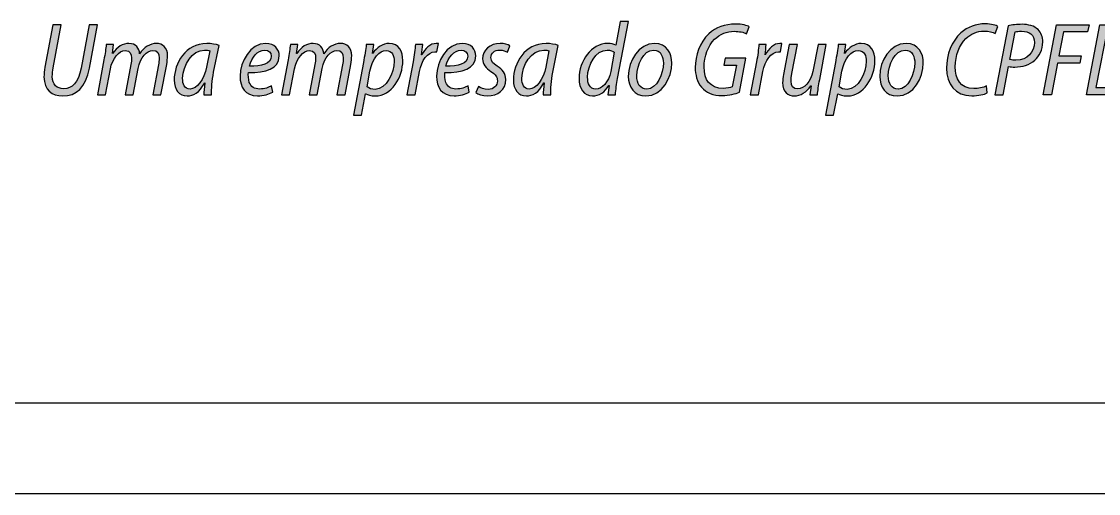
# Model space of a CAD drawing. Header units: millimetres. Extents: x 508 to 928, y 0 to 297.
# Drawn here: x 879.91 to 898.81, y 54 to 62.28 of the extents above; entities that cross this region are included whole.
import ezdxf

# ---------------------------------------------------------------- set-up
doc = ezdxf.new("R2010")
doc.units = ezdxf.units.MM
doc.header["$LTSCALE"] = 8
doc.layers.add('1', color=7, linetype='Continuous')
doc.layers.add('ELET3_LINHA-2', color=7, linetype='Continuous')

# ---------------------------------------------------------------- blocks, each defined once
blk = doc.blocks.new('block 2')
at = {"true_color": 0x00ace1}
h = blk.add_hatch(color=142, dxfattribs=at)
h.dxf.hatch_style = 1
edge = h.paths.add_edge_path()
edge.add_spline(control_points=[(0.989, 2.1), (0.989, 2.1), (0.836, 1.295), (0.836, 1.295), (0.826, 1.241), (0.821, 1.186), (0.821, 1.134), (0.821, 0.983), (0.906, 0.907), (1.034, 0.907), (1.195, 0.907), (1.305, 1.018), (1.358, 1.291), (1.358, 1.291), (1.511, 2.1), (1.511, 2.1), (1.511, 2.1), (1.666, 2.1), (1.666, 2.1), (1.666, 2.1), (1.513, 1.291), (1.513, 1.291), (1.441, 0.923), (1.27, 0.773), (1.013, 0.773), (0.815, 0.773), (0.666, 0.884), (0.666, 1.126), (0.666, 1.181), (0.671, 1.243), (0.683, 1.307), (0.683, 1.307), (0.834, 2.1), (0.834, 2.1), (0.834, 2.1), (0.989, 2.1), (0.989, 2.1)], knot_values=[0, 0, 0, 0, 1, 1, 1, 2, 2, 2, 3, 3, 3, 4, 4, 4, 5, 5, 5, 6, 6, 6, 7, 7, 7, 8, 8, 8, 9, 9, 9, 10, 10, 10, 11, 11, 11, 12, 12, 12, 12], degree=3, periodic=0)
h = blk.add_hatch(color=142, dxfattribs=at)
h.dxf.hatch_style = 1
edge = h.paths.add_edge_path(flags=16)
edge.add_spline(control_points=[(11.309, 1.586), (11.282, 1.609), (11.236, 1.627), (11.177, 1.627), (10.964, 1.627), (10.811, 1.351), (10.811, 1.12), (10.811, 1.006), (10.846, 0.901), (10.966, 0.901), (11.073, 0.901), (11.205, 1.025), (11.243, 1.229), (11.243, 1.229), (11.309, 1.586), (11.309, 1.586)], knot_values=[0, 0, 0, 0, 1, 1, 1, 2, 2, 2, 3, 3, 3, 4, 4, 4, 5, 5, 5, 5], degree=3, periodic=0)
edge = h.paths.add_edge_path()
edge.add_spline(control_points=[(11.573, 2.16), (11.573, 2.16), (11.371, 1.099), (11.371, 1.099), (11.354, 1), (11.336, 0.884), (11.331, 0.793), (11.331, 0.793), (11.191, 0.793), (11.191, 0.793), (11.191, 0.793), (11.212, 0.965), (11.212, 0.965), (11.212, 0.965), (11.208, 0.965), (11.208, 0.965), (11.135, 0.845), (11.026, 0.773), (10.904, 0.773), (10.743, 0.773), (10.652, 0.911), (10.652, 1.095), (10.652, 1.427), (10.875, 1.751), (11.191, 1.751), (11.243, 1.751), (11.302, 1.737), (11.336, 1.718), (11.336, 1.718), (11.42, 2.16), (11.42, 2.16), (11.42, 2.16), (11.573, 2.16), (11.573, 2.16)], knot_values=[0, 0, 0, 0, 1, 1, 1, 2, 2, 2, 3, 3, 3, 4, 4, 4, 5, 5, 5, 6, 6, 6, 7, 7, 7, 8, 8, 8, 9, 9, 9, 10, 10, 10, 11, 11, 11, 11], degree=3, periodic=0)
h = blk.add_hatch(color=142, dxfattribs=at)
h.dxf.hatch_style = 1
edge = h.paths.add_edge_path()
edge.add_spline(control_points=[(13.644, 0.841), (13.572, 0.812), (13.454, 0.779), (13.322, 0.779), (13.151, 0.779), (13.023, 0.831), (12.938, 0.934), (12.851, 1.035), (12.82, 1.173), (12.82, 1.301), (12.82, 1.524), (12.903, 1.77), (13.074, 1.929), (13.206, 2.049), (13.378, 2.113), (13.563, 2.113), (13.7, 2.113), (13.789, 2.084), (13.828, 2.063), (13.828, 2.063), (13.778, 1.931), (13.778, 1.931), (13.722, 1.96), (13.644, 1.978), (13.545, 1.978), (13.409, 1.978), (13.285, 1.927), (13.182, 1.83), (13.06, 1.714), (12.985, 1.504), (12.985, 1.313), (12.985, 1.074), (13.093, 0.913), (13.345, 0.913), (13.411, 0.913), (13.471, 0.925), (13.512, 0.944), (13.512, 0.944), (13.588, 1.347), (13.588, 1.347), (13.588, 1.347), (13.353, 1.347), (13.353, 1.347), (13.353, 1.347), (13.378, 1.475), (13.378, 1.475), (13.378, 1.475), (13.764, 1.475), (13.764, 1.475), (13.764, 1.475), (13.644, 0.841), (13.644, 0.841)], knot_values=[0, 0, 0, 0, 1, 1, 1, 2, 2, 2, 3, 3, 3, 4, 4, 4, 5, 5, 5, 6, 6, 6, 7, 7, 7, 8, 8, 8, 9, 9, 9, 10, 10, 10, 11, 11, 11, 12, 12, 12, 13, 13, 13, 14, 14, 14, 15, 15, 15, 16, 16, 16, 17, 17, 17, 17], degree=3, periodic=0)
h = blk.add_hatch(color=142, dxfattribs=at)
h.dxf.hatch_style = 1
edge = h.paths.add_edge_path()
edge.add_spline(control_points=[(18.271, 0.828), (18.207, 0.799), (18.106, 0.775), (17.982, 0.775), (17.669, 0.775), (17.51, 0.994), (17.51, 1.291), (17.51, 1.541), (17.602, 1.79), (17.778, 1.949), (17.906, 2.061), (18.061, 2.117), (18.228, 2.117), (18.348, 2.117), (18.437, 2.088), (18.465, 2.067), (18.465, 2.067), (18.416, 1.939), (18.416, 1.939), (18.375, 1.962), (18.3, 1.981), (18.207, 1.981), (18.083, 1.981), (17.961, 1.931), (17.871, 1.842), (17.749, 1.722), (17.673, 1.524), (17.673, 1.318), (17.673, 1.091), (17.765, 0.911), (18.019, 0.911), (18.102, 0.911), (18.193, 0.928), (18.253, 0.958), (18.253, 0.958), (18.271, 0.828), (18.271, 0.828)], knot_values=[0, 0, 0, 0, 1, 1, 1, 2, 2, 2, 3, 3, 3, 4, 4, 4, 5, 5, 5, 6, 6, 6, 7, 7, 7, 8, 8, 8, 9, 9, 9, 10, 10, 10, 11, 11, 11, 12, 12, 12, 12], degree=3, periodic=0)
h = blk.add_hatch(color=142, dxfattribs=at)
h.dxf.hatch_style = 1
edge = h.paths.add_edge_path(flags=16)
edge.add_spline(control_points=[(18.691, 1.452), (18.73, 1.442), (18.763, 1.44), (18.806, 1.44), (19.019, 1.44), (19.149, 1.596), (19.149, 1.768), (19.149, 1.914), (19.058, 1.98), (18.911, 1.98), (18.858, 1.98), (18.816, 1.976), (18.79, 1.968), (18.79, 1.968), (18.691, 1.452), (18.691, 1.452)], knot_values=[0, 0, 0, 0, 1, 1, 1, 2, 2, 2, 3, 3, 3, 4, 4, 4, 5, 5, 5, 5], degree=3, periodic=0)
edge = h.paths.add_edge_path()
edge.add_spline(control_points=[(18.66, 2.082), (18.73, 2.098), (18.825, 2.108), (18.92, 2.108), (19.033, 2.108), (19.149, 2.078), (19.219, 2.009), (19.277, 1.952), (19.306, 1.875), (19.306, 1.78), (19.306, 1.634), (19.236, 1.512), (19.157, 1.439), (19.06, 1.353), (18.922, 1.311), (18.786, 1.311), (18.742, 1.311), (18.703, 1.314), (18.666, 1.32), (18.666, 1.32), (18.567, 0.793), (18.567, 0.793), (18.567, 0.793), (18.414, 0.793), (18.414, 0.793), (18.414, 0.793), (18.66, 2.082), (18.66, 2.082)], knot_values=[0, 0, 0, 0, 1, 1, 1, 2, 2, 2, 3, 3, 3, 4, 4, 4, 5, 5, 5, 6, 6, 6, 7, 7, 7, 8, 8, 8, 9, 9, 9, 9], degree=3, periodic=0)
h = blk.add_hatch(color=142, dxfattribs=at)
h.dxf.hatch_style = 1
h.paths.add_polyline_path([(19.56, 2.1), (20.169, 2.1), (20.142, 1.966), (19.69, 1.966), (19.603, 1.518), (20.024, 1.518), (19.998, 1.386), (19.578, 1.386), (19.467, 0.793), (19.312, 0.793)])
h = blk.add_hatch(color=142, dxfattribs=at)
h.dxf.hatch_style = 1
h.paths.add_polyline_path([(20.369, 2.1), (20.524, 2.1), (20.299, 0.927), (20.776, 0.927), (20.751, 0.793), (20.12, 0.793)])
h = blk.add_hatch(color=142, dxfattribs=at)
h.dxf.hatch_style = 1
edge = h.paths.add_edge_path()
edge.add_spline(control_points=[(1.662, 0.793), (1.662, 0.793), (1.784, 1.444), (1.784, 1.444), (1.806, 1.557), (1.819, 1.654), (1.829, 1.731), (1.829, 1.731), (1.965, 1.731), (1.965, 1.731), (1.965, 1.731), (1.943, 1.563), (1.943, 1.563), (1.943, 1.563), (1.947, 1.563), (1.947, 1.563), (2.031, 1.689), (2.139, 1.751), (2.252, 1.751), (2.382, 1.751), (2.444, 1.663), (2.451, 1.555), (2.531, 1.683), (2.642, 1.749), (2.766, 1.751), (2.874, 1.751), (2.973, 1.675), (2.973, 1.522), (2.973, 1.477), (2.965, 1.415), (2.956, 1.359), (2.956, 1.359), (2.849, 0.793), (2.849, 0.793), (2.849, 0.793), (2.698, 0.793), (2.698, 0.793), (2.698, 0.793), (2.803, 1.351), (2.803, 1.351), (2.81, 1.392), (2.816, 1.437), (2.816, 1.479), (2.816, 1.567), (2.783, 1.621), (2.694, 1.621), (2.587, 1.621), (2.461, 1.489), (2.422, 1.287), (2.422, 1.287), (2.329, 0.793), (2.329, 0.793), (2.329, 0.793), (2.18, 0.793), (2.18, 0.793), (2.18, 0.793), (2.287, 1.357), (2.287, 1.357), (2.296, 1.402), (2.3, 1.44), (2.3, 1.481), (2.3, 1.553), (2.279, 1.621), (2.18, 1.621), (2.073, 1.621), (1.94, 1.472), (1.905, 1.279), (1.905, 1.279), (1.814, 0.793), (1.814, 0.793), (1.814, 0.793), (1.662, 0.793), (1.662, 0.793)], knot_values=[0, 0, 0, 0, 1, 1, 1, 2, 2, 2, 3, 3, 3, 4, 4, 4, 5, 5, 5, 6, 6, 6, 7, 7, 7, 8, 8, 8, 9, 9, 9, 10, 10, 10, 11, 11, 11, 12, 12, 12, 13, 13, 13, 14, 14, 14, 15, 15, 15, 16, 16, 16, 17, 17, 17, 18, 18, 18, 19, 19, 19, 20, 20, 20, 21, 21, 21, 22, 22, 22, 23, 23, 23, 24, 24, 24, 24], degree=3, periodic=0)
h = blk.add_hatch(color=142, dxfattribs=at)
h.dxf.hatch_style = 1
edge = h.paths.add_edge_path(flags=16)
edge.add_spline(control_points=[(3.759, 1.615), (3.737, 1.623), (3.708, 1.627), (3.663, 1.627), (3.431, 1.627), (3.256, 1.347), (3.254, 1.101), (3.252, 0.993), (3.285, 0.901), (3.392, 0.901), (3.514, 0.901), (3.656, 1.08), (3.7, 1.311), (3.7, 1.311), (3.759, 1.615), (3.759, 1.615)], knot_values=[0, 0, 0, 0, 1, 1, 1, 2, 2, 2, 3, 3, 3, 4, 4, 4, 5, 5, 5, 5], degree=3, periodic=0)
edge = h.paths.add_edge_path()
edge.add_spline(control_points=[(3.65, 0.793), (3.65, 0.849), (3.66, 0.927), (3.669, 1.016), (3.669, 1.016), (3.665, 1.016), (3.665, 1.016), (3.566, 0.831), (3.45, 0.773), (3.338, 0.773), (3.188, 0.773), (3.095, 0.893), (3.095, 1.07), (3.095, 1.384), (3.309, 1.751), (3.704, 1.751), (3.786, 1.751), (3.875, 1.735), (3.933, 1.716), (3.933, 1.716), (3.832, 1.213), (3.832, 1.213), (3.803, 1.06), (3.789, 0.897), (3.793, 0.793), (3.793, 0.793), (3.65, 0.793), (3.65, 0.793)], knot_values=[0, 0, 0, 0, 1, 1, 1, 2, 2, 2, 3, 3, 3, 4, 4, 4, 5, 5, 5, 6, 6, 6, 7, 7, 7, 8, 8, 8, 9, 9, 9, 9], degree=3, periodic=0)
h = blk.add_hatch(color=142, dxfattribs=at)
h.dxf.hatch_style = 1
edge = h.paths.add_edge_path(flags=16)
edge.add_spline(control_points=[(4.908, 1.514), (4.908, 1.586), (4.858, 1.627), (4.784, 1.627), (4.65, 1.627), (4.544, 1.491), (4.501, 1.328), (4.722, 1.326), (4.908, 1.365), (4.908, 1.512), (4.908, 1.512), (4.908, 1.514), (4.908, 1.514)], knot_values=[0, 0, 0, 0, 1, 1, 1, 2, 2, 2, 3, 3, 3, 4, 4, 4, 4], degree=3, periodic=0)
edge = h.paths.add_edge_path()
edge.add_spline(control_points=[(4.935, 0.845), (4.866, 0.806), (4.765, 0.775), (4.652, 0.775), (4.42, 0.775), (4.325, 0.94), (4.325, 1.14), (4.325, 1.413), (4.515, 1.751), (4.806, 1.751), (4.972, 1.751), (5.056, 1.644), (5.056, 1.518), (5.056, 1.278), (4.802, 1.204), (4.482, 1.208), (4.476, 1.171), (4.478, 1.078), (4.497, 1.025), (4.53, 0.942), (4.596, 0.901), (4.687, 0.901), (4.786, 0.901), (4.86, 0.932), (4.914, 0.961), (4.914, 0.961), (4.935, 0.845), (4.935, 0.845)], knot_values=[0, 0, 0, 0, 1, 1, 1, 2, 2, 2, 3, 3, 3, 4, 4, 4, 5, 5, 5, 6, 6, 6, 7, 7, 7, 8, 8, 8, 9, 9, 9, 9], degree=3, periodic=0)
h = blk.add_hatch(color=142, dxfattribs=at)
h.dxf.hatch_style = 1
edge = h.paths.add_edge_path()
edge.add_spline(control_points=[(5.098, 0.793), (5.098, 0.793), (5.22, 1.444), (5.22, 1.444), (5.242, 1.557), (5.255, 1.654), (5.265, 1.731), (5.265, 1.731), (5.401, 1.731), (5.401, 1.731), (5.401, 1.731), (5.379, 1.563), (5.379, 1.563), (5.379, 1.563), (5.383, 1.563), (5.383, 1.563), (5.467, 1.689), (5.575, 1.751), (5.688, 1.751), (5.818, 1.751), (5.88, 1.663), (5.888, 1.555), (5.967, 1.683), (6.078, 1.749), (6.202, 1.751), (6.31, 1.751), (6.409, 1.675), (6.409, 1.522), (6.409, 1.477), (6.401, 1.415), (6.392, 1.359), (6.392, 1.359), (6.285, 0.793), (6.285, 0.793), (6.285, 0.793), (6.134, 0.793), (6.134, 0.793), (6.134, 0.793), (6.239, 1.351), (6.239, 1.351), (6.246, 1.392), (6.252, 1.437), (6.252, 1.479), (6.252, 1.567), (6.219, 1.621), (6.13, 1.621), (6.023, 1.621), (5.897, 1.489), (5.858, 1.287), (5.858, 1.287), (5.765, 0.793), (5.765, 0.793), (5.765, 0.793), (5.616, 0.793), (5.616, 0.793), (5.616, 0.793), (5.723, 1.357), (5.723, 1.357), (5.732, 1.402), (5.736, 1.44), (5.736, 1.481), (5.736, 1.553), (5.715, 1.621), (5.616, 1.621), (5.509, 1.621), (5.376, 1.472), (5.341, 1.279), (5.341, 1.279), (5.25, 0.793), (5.25, 0.793), (5.25, 0.793), (5.098, 0.793), (5.098, 0.793)], knot_values=[0, 0, 0, 0, 1, 1, 1, 2, 2, 2, 3, 3, 3, 4, 4, 4, 5, 5, 5, 6, 6, 6, 7, 7, 7, 8, 8, 8, 9, 9, 9, 10, 10, 10, 11, 11, 11, 12, 12, 12, 13, 13, 13, 14, 14, 14, 15, 15, 15, 16, 16, 16, 17, 17, 17, 18, 18, 18, 19, 19, 19, 20, 20, 20, 21, 21, 21, 22, 22, 22, 23, 23, 23, 24, 24, 24, 24], degree=3, periodic=0)
h = blk.add_hatch(color=142, dxfattribs=at)
h.dxf.hatch_style = 1
edge = h.paths.add_edge_path(flags=16)
edge.add_spline(control_points=[(6.696, 0.942), (6.731, 0.913), (6.783, 0.895), (6.847, 0.895), (7.057, 0.895), (7.202, 1.206), (7.202, 1.419), (7.202, 1.516), (7.167, 1.621), (7.049, 1.621), (6.933, 1.621), (6.793, 1.473), (6.748, 1.237), (6.748, 1.237), (6.696, 0.942), (6.696, 0.942)], knot_values=[0, 0, 0, 0, 1, 1, 1, 2, 2, 2, 3, 3, 3, 4, 4, 4, 5, 5, 5, 5], degree=3, periodic=0)
edge = h.paths.add_edge_path()
edge.add_spline(control_points=[(6.44, 0.413), (6.44, 0.413), (6.628, 1.398), (6.628, 1.398), (6.65, 1.516), (6.667, 1.642), (6.681, 1.731), (6.681, 1.731), (6.82, 1.731), (6.82, 1.731), (6.82, 1.731), (6.795, 1.563), (6.795, 1.563), (6.795, 1.563), (6.799, 1.563), (6.799, 1.563), (6.878, 1.679), (6.991, 1.751), (7.109, 1.751), (7.292, 1.751), (7.363, 1.596), (7.363, 1.433), (7.363, 1.115), (7.152, 0.773), (6.849, 0.773), (6.766, 0.773), (6.706, 0.793), (6.673, 0.812), (6.673, 0.812), (6.669, 0.812), (6.669, 0.812), (6.669, 0.812), (6.593, 0.413), (6.593, 0.413), (6.593, 0.413), (6.44, 0.413), (6.44, 0.413)], knot_values=[0, 0, 0, 0, 1, 1, 1, 2, 2, 2, 3, 3, 3, 4, 4, 4, 5, 5, 5, 6, 6, 6, 7, 7, 7, 8, 8, 8, 9, 9, 9, 10, 10, 10, 11, 11, 11, 12, 12, 12, 12], degree=3, periodic=0)
h = blk.add_hatch(color=142, dxfattribs=at)
h.dxf.hatch_style = 1
edge = h.paths.add_edge_path()
edge.add_spline(control_points=[(7.437, 0.793), (7.437, 0.793), (7.553, 1.406), (7.553, 1.406), (7.576, 1.528), (7.59, 1.65), (7.598, 1.731), (7.598, 1.731), (7.734, 1.731), (7.734, 1.731), (7.728, 1.671), (7.722, 1.609), (7.712, 1.536), (7.712, 1.536), (7.716, 1.536), (7.716, 1.536), (7.778, 1.66), (7.871, 1.751), (7.988, 1.751), (8.001, 1.751), (8.017, 1.749), (8.028, 1.749), (8.028, 1.749), (7.997, 1.594), (7.997, 1.594), (7.99, 1.596), (7.976, 1.596), (7.962, 1.596), (7.827, 1.596), (7.71, 1.425), (7.673, 1.231), (7.673, 1.231), (7.59, 0.793), (7.59, 0.793), (7.59, 0.793), (7.437, 0.793), (7.437, 0.793)], knot_values=[0, 0, 0, 0, 1, 1, 1, 2, 2, 2, 3, 3, 3, 4, 4, 4, 5, 5, 5, 6, 6, 6, 7, 7, 7, 8, 8, 8, 9, 9, 9, 10, 10, 10, 11, 11, 11, 12, 12, 12, 12], degree=3, periodic=0)
h = blk.add_hatch(color=142, dxfattribs=at)
h.dxf.hatch_style = 1
edge = h.paths.add_edge_path(flags=16)
edge.add_spline(control_points=[(8.575, 1.514), (8.575, 1.586), (8.525, 1.627), (8.451, 1.627), (8.317, 1.627), (8.211, 1.491), (8.168, 1.328), (8.389, 1.326), (8.575, 1.365), (8.575, 1.512), (8.575, 1.512), (8.575, 1.514), (8.575, 1.514)], knot_values=[0, 0, 0, 0, 1, 1, 1, 2, 2, 2, 3, 3, 3, 4, 4, 4, 4], degree=3, periodic=0)
edge = h.paths.add_edge_path()
edge.add_spline(control_points=[(8.602, 0.845), (8.533, 0.806), (8.432, 0.775), (8.319, 0.775), (8.087, 0.775), (7.992, 0.94), (7.992, 1.14), (7.992, 1.413), (8.182, 1.751), (8.472, 1.751), (8.639, 1.751), (8.723, 1.644), (8.723, 1.518), (8.723, 1.278), (8.469, 1.204), (8.149, 1.208), (8.143, 1.171), (8.145, 1.078), (8.164, 1.025), (8.197, 0.942), (8.263, 0.901), (8.354, 0.901), (8.453, 0.901), (8.527, 0.932), (8.581, 0.961), (8.581, 0.961), (8.602, 0.845), (8.602, 0.845)], knot_values=[0, 0, 0, 0, 1, 1, 1, 2, 2, 2, 3, 3, 3, 4, 4, 4, 5, 5, 5, 6, 6, 6, 7, 7, 7, 8, 8, 8, 9, 9, 9, 9], degree=3, periodic=0)
h = blk.add_hatch(color=142, dxfattribs=at)
h.dxf.hatch_style = 1
edge = h.paths.add_edge_path()
edge.add_spline(control_points=[(8.773, 0.95), (8.812, 0.925), (8.883, 0.895), (8.957, 0.895), (9.062, 0.895), (9.128, 0.965), (9.128, 1.051), (9.128, 1.126), (9.093, 1.175), (9.008, 1.227), (8.913, 1.285), (8.852, 1.369), (8.852, 1.464), (8.852, 1.625), (8.986, 1.751), (9.178, 1.751), (9.256, 1.751), (9.324, 1.729), (9.359, 1.708), (9.359, 1.708), (9.314, 1.59), (9.314, 1.59), (9.283, 1.607), (9.231, 1.629), (9.17, 1.629), (9.072, 1.629), (9.008, 1.567), (9.008, 1.487), (9.008, 1.415), (9.052, 1.375), (9.124, 1.328), (9.219, 1.268), (9.285, 1.184), (9.285, 1.082), (9.285, 0.882), (9.134, 0.775), (8.944, 0.775), (8.85, 0.775), (8.765, 0.806), (8.728, 0.835), (8.728, 0.835), (8.773, 0.95), (8.773, 0.95)], knot_values=[0, 0, 0, 0, 1, 1, 1, 2, 2, 2, 3, 3, 3, 4, 4, 4, 5, 5, 5, 6, 6, 6, 7, 7, 7, 8, 8, 8, 9, 9, 9, 10, 10, 10, 11, 11, 11, 12, 12, 12, 13, 13, 13, 14, 14, 14, 14], degree=3, periodic=0)
h = blk.add_hatch(color=142, dxfattribs=at)
h.dxf.hatch_style = 1
edge = h.paths.add_edge_path(flags=16)
edge.add_spline(control_points=[(10.09, 1.615), (10.068, 1.623), (10.039, 1.627), (9.995, 1.627), (9.762, 1.627), (9.587, 1.347), (9.585, 1.101), (9.584, 0.993), (9.616, 0.901), (9.723, 0.901), (9.845, 0.901), (9.987, 1.08), (10.031, 1.311), (10.031, 1.311), (10.09, 1.615), (10.09, 1.615)], knot_values=[0, 0, 0, 0, 1, 1, 1, 2, 2, 2, 3, 3, 3, 4, 4, 4, 5, 5, 5, 5], degree=3, periodic=0)
edge = h.paths.add_edge_path()
edge.add_spline(control_points=[(9.981, 0.793), (9.981, 0.849), (9.991, 0.927), (10.001, 1.016), (10.001, 1.016), (9.997, 1.016), (9.997, 1.016), (9.898, 0.831), (9.781, 0.773), (9.669, 0.773), (9.519, 0.773), (9.426, 0.893), (9.426, 1.07), (9.426, 1.384), (9.64, 1.751), (10.035, 1.751), (10.117, 1.751), (10.206, 1.735), (10.264, 1.716), (10.264, 1.716), (10.163, 1.213), (10.163, 1.213), (10.134, 1.06), (10.121, 0.897), (10.125, 0.793), (10.125, 0.793), (9.981, 0.793), (9.981, 0.793)], knot_values=[0, 0, 0, 0, 1, 1, 1, 2, 2, 2, 3, 3, 3, 4, 4, 4, 5, 5, 5, 6, 6, 6, 7, 7, 7, 8, 8, 8, 9, 9, 9, 9], degree=3, periodic=0)
h = blk.add_hatch(color=142, dxfattribs=at)
h.dxf.hatch_style = 1
edge = h.paths.add_edge_path(flags=16)
edge.add_spline(control_points=[(11.918, 0.897), (12.102, 0.897), (12.225, 1.188), (12.225, 1.388), (12.225, 1.495), (12.184, 1.627), (12.042, 1.627), (11.852, 1.627), (11.73, 1.353), (11.73, 1.148), (11.73, 1.008), (11.792, 0.897), (11.916, 0.897), (11.916, 0.897), (11.918, 0.897), (11.918, 0.897)], knot_values=[0, 0, 0, 0, 1, 1, 1, 2, 2, 2, 3, 3, 3, 4, 4, 4, 5, 5, 5, 5], degree=3, periodic=0)
edge = h.paths.add_edge_path()
edge.add_spline(control_points=[(11.897, 0.773), (11.68, 0.773), (11.571, 0.94), (11.571, 1.138), (11.571, 1.431), (11.763, 1.751), (12.062, 1.751), (12.294, 1.751), (12.384, 1.563), (12.384, 1.386), (12.384, 1.113), (12.205, 0.773), (11.899, 0.773), (11.899, 0.773), (11.897, 0.773), (11.897, 0.773)], knot_values=[0, 0, 0, 0, 1, 1, 1, 2, 2, 2, 3, 3, 3, 4, 4, 4, 5, 5, 5, 5], degree=3, periodic=0)
h = blk.add_hatch(color=142, dxfattribs=at)
h.dxf.hatch_style = 1
edge = h.paths.add_edge_path()
edge.add_spline(control_points=[(13.847, 0.793), (13.847, 0.793), (13.964, 1.406), (13.964, 1.406), (13.987, 1.528), (14.001, 1.65), (14.008, 1.731), (14.008, 1.731), (14.144, 1.731), (14.144, 1.731), (14.138, 1.671), (14.133, 1.609), (14.123, 1.536), (14.123, 1.536), (14.127, 1.536), (14.127, 1.536), (14.189, 1.66), (14.282, 1.751), (14.398, 1.751), (14.412, 1.751), (14.427, 1.749), (14.439, 1.749), (14.439, 1.749), (14.408, 1.594), (14.408, 1.594), (14.4, 1.596), (14.387, 1.596), (14.373, 1.596), (14.237, 1.596), (14.121, 1.425), (14.084, 1.231), (14.084, 1.231), (14.001, 0.793), (14.001, 0.793), (14.001, 0.793), (13.847, 0.793), (13.847, 0.793)], knot_values=[0, 0, 0, 0, 1, 1, 1, 2, 2, 2, 3, 3, 3, 4, 4, 4, 5, 5, 5, 6, 6, 6, 7, 7, 7, 8, 8, 8, 9, 9, 9, 10, 10, 10, 11, 11, 11, 12, 12, 12, 12], degree=3, periodic=0)
h = blk.add_hatch(color=142, dxfattribs=at)
h.dxf.hatch_style = 1
edge = h.paths.add_edge_path()
edge.add_spline(control_points=[(15.265, 1.731), (15.265, 1.731), (15.143, 1.08), (15.143, 1.08), (15.12, 0.967), (15.108, 0.87), (15.1, 0.793), (15.1, 0.793), (14.961, 0.793), (14.961, 0.793), (14.961, 0.793), (14.982, 0.959), (14.982, 0.959), (14.982, 0.959), (14.978, 0.961), (14.978, 0.961), (14.897, 0.841), (14.784, 0.773), (14.67, 0.773), (14.553, 0.773), (14.451, 0.841), (14.451, 1.02), (14.451, 1.068), (14.456, 1.117), (14.468, 1.175), (14.468, 1.175), (14.573, 1.731), (14.573, 1.731), (14.573, 1.731), (14.726, 1.731), (14.726, 1.731), (14.726, 1.731), (14.623, 1.188), (14.623, 1.188), (14.614, 1.136), (14.608, 1.089), (14.608, 1.047), (14.608, 0.961), (14.642, 0.903), (14.736, 0.903), (14.846, 0.903), (14.98, 1.037), (15.017, 1.231), (15.017, 1.231), (15.112, 1.731), (15.112, 1.731), (15.112, 1.731), (15.265, 1.731), (15.265, 1.731)], knot_values=[0, 0, 0, 0, 1, 1, 1, 2, 2, 2, 3, 3, 3, 4, 4, 4, 5, 5, 5, 6, 6, 6, 7, 7, 7, 8, 8, 8, 9, 9, 9, 10, 10, 10, 11, 11, 11, 12, 12, 12, 13, 13, 13, 14, 14, 14, 15, 15, 15, 16, 16, 16, 16], degree=3, periodic=0)
h = blk.add_hatch(color=142, dxfattribs=at)
h.dxf.hatch_style = 1
edge = h.paths.add_edge_path(flags=16)
edge.add_spline(control_points=[(15.505, 0.942), (15.54, 0.913), (15.593, 0.895), (15.657, 0.895), (15.866, 0.895), (16.012, 1.206), (16.012, 1.419), (16.012, 1.516), (15.977, 1.621), (15.858, 1.621), (15.742, 1.621), (15.602, 1.473), (15.558, 1.237), (15.558, 1.237), (15.505, 0.942), (15.505, 0.942)], knot_values=[0, 0, 0, 0, 1, 1, 1, 2, 2, 2, 3, 3, 3, 4, 4, 4, 5, 5, 5, 5], degree=3, periodic=0)
edge = h.paths.add_edge_path()
edge.add_spline(control_points=[(15.249, 0.413), (15.249, 0.413), (15.438, 1.398), (15.438, 1.398), (15.459, 1.516), (15.476, 1.642), (15.49, 1.731), (15.49, 1.731), (15.63, 1.731), (15.63, 1.731), (15.63, 1.731), (15.604, 1.563), (15.604, 1.563), (15.604, 1.563), (15.608, 1.563), (15.608, 1.563), (15.688, 1.679), (15.8, 1.751), (15.919, 1.751), (16.101, 1.751), (16.173, 1.596), (16.173, 1.433), (16.173, 1.115), (15.961, 0.773), (15.659, 0.773), (15.575, 0.773), (15.515, 0.793), (15.482, 0.812), (15.482, 0.812), (15.478, 0.812), (15.478, 0.812), (15.478, 0.812), (15.403, 0.413), (15.403, 0.413), (15.403, 0.413), (15.249, 0.413), (15.249, 0.413)], knot_values=[0, 0, 0, 0, 1, 1, 1, 2, 2, 2, 3, 3, 3, 4, 4, 4, 5, 5, 5, 6, 6, 6, 7, 7, 7, 8, 8, 8, 9, 9, 9, 10, 10, 10, 11, 11, 11, 12, 12, 12, 12], degree=3, periodic=0)
h = blk.add_hatch(color=142, dxfattribs=at)
h.dxf.hatch_style = 1
edge = h.paths.add_edge_path(flags=16)
edge.add_spline(control_points=[(16.611, 0.897), (16.795, 0.897), (16.917, 1.188), (16.917, 1.388), (16.917, 1.495), (16.877, 1.627), (16.735, 1.627), (16.545, 1.627), (16.423, 1.353), (16.423, 1.148), (16.423, 1.008), (16.485, 0.897), (16.609, 0.897), (16.609, 0.897), (16.611, 0.897), (16.611, 0.897)], knot_values=[0, 0, 0, 0, 1, 1, 1, 2, 2, 2, 3, 3, 3, 4, 4, 4, 5, 5, 5, 5], degree=3, periodic=0)
edge = h.paths.add_edge_path()
edge.add_spline(control_points=[(16.589, 0.773), (16.372, 0.773), (16.264, 0.94), (16.264, 1.138), (16.264, 1.431), (16.456, 1.751), (16.754, 1.751), (16.987, 1.751), (17.076, 1.563), (17.076, 1.386), (17.076, 1.113), (16.898, 0.773), (16.591, 0.773), (16.591, 0.773), (16.589, 0.773), (16.589, 0.773)], knot_values=[0, 0, 0, 0, 1, 1, 1, 2, 2, 2, 3, 3, 3, 4, 4, 4, 5, 5, 5, 5], degree=3, periodic=0)
at = {"color": 142, "true_color": 0x00ace1}
for points in [[(19.56, 2.1), (20.169, 2.1), (20.142, 1.966), (19.69, 1.966), (19.603, 1.518), (20.024, 1.518), (19.998, 1.386), (19.578, 1.386), (19.467, 0.793), (19.312, 0.793), (19.56, 2.1)], [(20.369, 2.1), (20.524, 2.1), (20.299, 0.927), (20.776, 0.927), (20.751, 0.793), (20.12, 0.793), (20.369, 2.1)]]:
    blk.add_lwpolyline(points, dxfattribs=at)
for points, knots in [([(0.989, 2.1), (0.989, 2.1), (0.836, 1.295), (0.836, 1.295), (0.826, 1.241), (0.821, 1.186), (0.821, 1.134), (0.821, 0.983), (0.906, 0.907), (1.034, 0.907), (1.195, 0.907), (1.305, 1.018), (1.358, 1.291), (1.358, 1.291), (1.511, 2.1), (1.511, 2.1), (1.511, 2.1), (1.666, 2.1), (1.666, 2.1), (1.666, 2.1), (1.513, 1.291), (1.513, 1.291), (1.441, 0.923), (1.27, 0.773), (1.013, 0.773), (0.815, 0.773), (0.666, 0.884), (0.666, 1.126), (0.666, 1.181), (0.671, 1.243), (0.683, 1.307), (0.683, 1.307), (0.834, 2.1), (0.834, 2.1), (0.834, 2.1), (0.989, 2.1), (0.989, 2.1)], [0, 0, 0, 0, 1, 1, 1, 2, 2, 2, 3, 3, 3, 4, 4, 4, 5, 5, 5, 6, 6, 6, 7, 7, 7, 8, 8, 8, 9, 9, 9, 10, 10, 10, 11, 11, 11, 12, 12, 12, 12]), ([(11.573, 2.16), (11.573, 2.16), (11.371, 1.099), (11.371, 1.099), (11.354, 1), (11.336, 0.884), (11.331, 0.793), (11.331, 0.793), (11.191, 0.793), (11.191, 0.793), (11.191, 0.793), (11.212, 0.965), (11.212, 0.965), (11.212, 0.965), (11.208, 0.965), (11.208, 0.965), (11.135, 0.845), (11.026, 0.773), (10.904, 0.773), (10.743, 0.773), (10.652, 0.911), (10.652, 1.095), (10.652, 1.427), (10.875, 1.751), (11.191, 1.751), (11.243, 1.751), (11.302, 1.737), (11.336, 1.718), (11.336, 1.718), (11.42, 2.16), (11.42, 2.16), (11.42, 2.16), (11.573, 2.16), (11.573, 2.16)], [0, 0, 0, 0, 1, 1, 1, 2, 2, 2, 3, 3, 3, 4, 4, 4, 5, 5, 5, 6, 6, 6, 7, 7, 7, 8, 8, 8, 9, 9, 9, 10, 10, 10, 11, 11, 11, 11]), ([(13.644, 0.841), (13.572, 0.812), (13.454, 0.779), (13.322, 0.779), (13.151, 0.779), (13.023, 0.831), (12.938, 0.934), (12.851, 1.035), (12.82, 1.173), (12.82, 1.301), (12.82, 1.524), (12.903, 1.77), (13.074, 1.929), (13.206, 2.049), (13.378, 2.113), (13.563, 2.113), (13.7, 2.113), (13.789, 2.084), (13.828, 2.063), (13.828, 2.063), (13.778, 1.931), (13.778, 1.931), (13.722, 1.96), (13.644, 1.978), (13.545, 1.978), (13.409, 1.978), (13.285, 1.927), (13.182, 1.83), (13.06, 1.714), (12.985, 1.504), (12.985, 1.313), (12.985, 1.074), (13.093, 0.913), (13.345, 0.913), (13.411, 0.913), (13.471, 0.925), (13.512, 0.944), (13.512, 0.944), (13.588, 1.347), (13.588, 1.347), (13.588, 1.347), (13.353, 1.347), (13.353, 1.347), (13.353, 1.347), (13.378, 1.475), (13.378, 1.475), (13.378, 1.475), (13.764, 1.475), (13.764, 1.475), (13.764, 1.475), (13.644, 0.841), (13.644, 0.841)], [0, 0, 0, 0, 1, 1, 1, 2, 2, 2, 3, 3, 3, 4, 4, 4, 5, 5, 5, 6, 6, 6, 7, 7, 7, 8, 8, 8, 9, 9, 9, 10, 10, 10, 11, 11, 11, 12, 12, 12, 13, 13, 13, 14, 14, 14, 15, 15, 15, 16, 16, 16, 17, 17, 17, 17]), ([(18.271, 0.828), (18.207, 0.799), (18.106, 0.775), (17.982, 0.775), (17.669, 0.775), (17.51, 0.994), (17.51, 1.291), (17.51, 1.541), (17.602, 1.79), (17.778, 1.949), (17.906, 2.061), (18.061, 2.117), (18.228, 2.117), (18.348, 2.117), (18.437, 2.088), (18.465, 2.067), (18.465, 2.067), (18.416, 1.939), (18.416, 1.939), (18.375, 1.962), (18.3, 1.981), (18.207, 1.981), (18.083, 1.981), (17.961, 1.931), (17.871, 1.842), (17.749, 1.722), (17.673, 1.524), (17.673, 1.318), (17.673, 1.091), (17.765, 0.911), (18.019, 0.911), (18.102, 0.911), (18.193, 0.928), (18.253, 0.958), (18.253, 0.958), (18.271, 0.828), (18.271, 0.828)], [0, 0, 0, 0, 1, 1, 1, 2, 2, 2, 3, 3, 3, 4, 4, 4, 5, 5, 5, 6, 6, 6, 7, 7, 7, 8, 8, 8, 9, 9, 9, 10, 10, 10, 11, 11, 11, 12, 12, 12, 12]), ([(18.66, 2.082), (18.73, 2.098), (18.825, 2.108), (18.92, 2.108), (19.033, 2.108), (19.149, 2.078), (19.219, 2.009), (19.277, 1.952), (19.306, 1.875), (19.306, 1.78), (19.306, 1.634), (19.236, 1.512), (19.157, 1.439), (19.06, 1.353), (18.922, 1.311), (18.786, 1.311), (18.742, 1.311), (18.703, 1.314), (18.666, 1.32), (18.666, 1.32), (18.567, 0.793), (18.567, 0.793), (18.567, 0.793), (18.414, 0.793), (18.414, 0.793), (18.414, 0.793), (18.66, 2.082), (18.66, 2.082)], [0, 0, 0, 0, 1, 1, 1, 2, 2, 2, 3, 3, 3, 4, 4, 4, 5, 5, 5, 6, 6, 6, 7, 7, 7, 8, 8, 8, 9, 9, 9, 9]), ([(18.691, 1.452), (18.73, 1.442), (18.763, 1.44), (18.806, 1.44), (19.019, 1.44), (19.149, 1.596), (19.149, 1.768), (19.149, 1.914), (19.058, 1.98), (18.911, 1.98), (18.858, 1.98), (18.816, 1.976), (18.79, 1.968), (18.79, 1.968), (18.691, 1.452), (18.691, 1.452)], [0, 0, 0, 0, 1, 1, 1, 2, 2, 2, 3, 3, 3, 4, 4, 4, 5, 5, 5, 5]), ([(1.662, 0.793), (1.662, 0.793), (1.784, 1.444), (1.784, 1.444), (1.806, 1.557), (1.819, 1.654), (1.829, 1.731), (1.829, 1.731), (1.965, 1.731), (1.965, 1.731), (1.965, 1.731), (1.943, 1.563), (1.943, 1.563), (1.943, 1.563), (1.947, 1.563), (1.947, 1.563), (2.031, 1.689), (2.139, 1.751), (2.252, 1.751), (2.382, 1.751), (2.444, 1.663), (2.451, 1.555), (2.531, 1.683), (2.642, 1.749), (2.766, 1.751), (2.874, 1.751), (2.973, 1.675), (2.973, 1.522), (2.973, 1.477), (2.965, 1.415), (2.956, 1.359), (2.956, 1.359), (2.849, 0.793), (2.849, 0.793), (2.849, 0.793), (2.698, 0.793), (2.698, 0.793), (2.698, 0.793), (2.803, 1.351), (2.803, 1.351), (2.81, 1.392), (2.816, 1.437), (2.816, 1.479), (2.816, 1.567), (2.783, 1.621), (2.694, 1.621), (2.587, 1.621), (2.461, 1.489), (2.422, 1.287), (2.422, 1.287), (2.329, 0.793), (2.329, 0.793), (2.329, 0.793), (2.18, 0.793), (2.18, 0.793), (2.18, 0.793), (2.287, 1.357), (2.287, 1.357), (2.296, 1.402), (2.3, 1.44), (2.3, 1.481), (2.3, 1.553), (2.279, 1.621), (2.18, 1.621), (2.073, 1.621), (1.94, 1.472), (1.905, 1.279), (1.905, 1.279), (1.814, 0.793), (1.814, 0.793), (1.814, 0.793), (1.662, 0.793), (1.662, 0.793)], [0, 0, 0, 0, 1, 1, 1, 2, 2, 2, 3, 3, 3, 4, 4, 4, 5, 5, 5, 6, 6, 6, 7, 7, 7, 8, 8, 8, 9, 9, 9, 10, 10, 10, 11, 11, 11, 12, 12, 12, 13, 13, 13, 14, 14, 14, 15, 15, 15, 16, 16, 16, 17, 17, 17, 18, 18, 18, 19, 19, 19, 20, 20, 20, 21, 21, 21, 22, 22, 22, 23, 23, 23, 24, 24, 24, 24]), ([(3.65, 0.793), (3.65, 0.849), (3.66, 0.927), (3.669, 1.016), (3.669, 1.016), (3.665, 1.016), (3.665, 1.016), (3.566, 0.831), (3.45, 0.773), (3.338, 0.773), (3.188, 0.773), (3.095, 0.893), (3.095, 1.07), (3.095, 1.384), (3.309, 1.751), (3.704, 1.751), (3.786, 1.751), (3.875, 1.735), (3.933, 1.716), (3.933, 1.716), (3.832, 1.213), (3.832, 1.213), (3.803, 1.06), (3.789, 0.897), (3.793, 0.793), (3.793, 0.793), (3.65, 0.793), (3.65, 0.793)], [0, 0, 0, 0, 1, 1, 1, 2, 2, 2, 3, 3, 3, 4, 4, 4, 5, 5, 5, 6, 6, 6, 7, 7, 7, 8, 8, 8, 9, 9, 9, 9]), ([(3.759, 1.615), (3.737, 1.623), (3.708, 1.627), (3.663, 1.627), (3.431, 1.627), (3.256, 1.347), (3.254, 1.101), (3.252, 0.993), (3.285, 0.901), (3.392, 0.901), (3.514, 0.901), (3.656, 1.08), (3.7, 1.311), (3.7, 1.311), (3.759, 1.615), (3.759, 1.615)], [0, 0, 0, 0, 1, 1, 1, 2, 2, 2, 3, 3, 3, 4, 4, 4, 5, 5, 5, 5]), ([(4.935, 0.845), (4.866, 0.806), (4.765, 0.775), (4.652, 0.775), (4.42, 0.775), (4.325, 0.94), (4.325, 1.14), (4.325, 1.413), (4.515, 1.751), (4.806, 1.751), (4.972, 1.751), (5.056, 1.644), (5.056, 1.518), (5.056, 1.278), (4.802, 1.204), (4.482, 1.208), (4.476, 1.171), (4.478, 1.078), (4.497, 1.025), (4.53, 0.942), (4.596, 0.901), (4.687, 0.901), (4.786, 0.901), (4.86, 0.932), (4.914, 0.961), (4.914, 0.961), (4.935, 0.845), (4.935, 0.845)], [0, 0, 0, 0, 1, 1, 1, 2, 2, 2, 3, 3, 3, 4, 4, 4, 5, 5, 5, 6, 6, 6, 7, 7, 7, 8, 8, 8, 9, 9, 9, 9]), ([(4.908, 1.514), (4.908, 1.586), (4.858, 1.627), (4.784, 1.627), (4.65, 1.627), (4.544, 1.491), (4.501, 1.328), (4.722, 1.326), (4.908, 1.365), (4.908, 1.512), (4.908, 1.512), (4.908, 1.514), (4.908, 1.514)], [0, 0, 0, 0, 1, 1, 1, 2, 2, 2, 3, 3, 3, 4, 4, 4, 4]), ([(5.098, 0.793), (5.098, 0.793), (5.22, 1.444), (5.22, 1.444), (5.242, 1.557), (5.255, 1.654), (5.265, 1.731), (5.265, 1.731), (5.401, 1.731), (5.401, 1.731), (5.401, 1.731), (5.379, 1.563), (5.379, 1.563), (5.379, 1.563), (5.383, 1.563), (5.383, 1.563), (5.467, 1.689), (5.575, 1.751), (5.688, 1.751), (5.818, 1.751), (5.88, 1.663), (5.888, 1.555), (5.967, 1.683), (6.078, 1.749), (6.202, 1.751), (6.31, 1.751), (6.409, 1.675), (6.409, 1.522), (6.409, 1.477), (6.401, 1.415), (6.392, 1.359), (6.392, 1.359), (6.285, 0.793), (6.285, 0.793), (6.285, 0.793), (6.134, 0.793), (6.134, 0.793), (6.134, 0.793), (6.239, 1.351), (6.239, 1.351), (6.246, 1.392), (6.252, 1.437), (6.252, 1.479), (6.252, 1.567), (6.219, 1.621), (6.13, 1.621), (6.023, 1.621), (5.897, 1.489), (5.858, 1.287), (5.858, 1.287), (5.765, 0.793), (5.765, 0.793), (5.765, 0.793), (5.616, 0.793), (5.616, 0.793), (5.616, 0.793), (5.723, 1.357), (5.723, 1.357), (5.732, 1.402), (5.736, 1.44), (5.736, 1.481), (5.736, 1.553), (5.715, 1.621), (5.616, 1.621), (5.509, 1.621), (5.376, 1.472), (5.341, 1.279), (5.341, 1.279), (5.25, 0.793), (5.25, 0.793), (5.25, 0.793), (5.098, 0.793), (5.098, 0.793)], [0, 0, 0, 0, 1, 1, 1, 2, 2, 2, 3, 3, 3, 4, 4, 4, 5, 5, 5, 6, 6, 6, 7, 7, 7, 8, 8, 8, 9, 9, 9, 10, 10, 10, 11, 11, 11, 12, 12, 12, 13, 13, 13, 14, 14, 14, 15, 15, 15, 16, 16, 16, 17, 17, 17, 18, 18, 18, 19, 19, 19, 20, 20, 20, 21, 21, 21, 22, 22, 22, 23, 23, 23, 24, 24, 24, 24]), ([(6.44, 0.413), (6.44, 0.413), (6.628, 1.398), (6.628, 1.398), (6.65, 1.516), (6.667, 1.642), (6.681, 1.731), (6.681, 1.731), (6.82, 1.731), (6.82, 1.731), (6.82, 1.731), (6.795, 1.563), (6.795, 1.563), (6.795, 1.563), (6.799, 1.563), (6.799, 1.563), (6.878, 1.679), (6.991, 1.751), (7.109, 1.751), (7.292, 1.751), (7.363, 1.596), (7.363, 1.433), (7.363, 1.115), (7.152, 0.773), (6.849, 0.773), (6.766, 0.773), (6.706, 0.793), (6.673, 0.812), (6.673, 0.812), (6.669, 0.812), (6.669, 0.812), (6.669, 0.812), (6.593, 0.413), (6.593, 0.413), (6.593, 0.413), (6.44, 0.413), (6.44, 0.413)], [0, 0, 0, 0, 1, 1, 1, 2, 2, 2, 3, 3, 3, 4, 4, 4, 5, 5, 5, 6, 6, 6, 7, 7, 7, 8, 8, 8, 9, 9, 9, 10, 10, 10, 11, 11, 11, 12, 12, 12, 12]), ([(6.696, 0.942), (6.731, 0.913), (6.783, 0.895), (6.847, 0.895), (7.057, 0.895), (7.202, 1.206), (7.202, 1.419), (7.202, 1.516), (7.167, 1.621), (7.049, 1.621), (6.933, 1.621), (6.793, 1.473), (6.748, 1.237), (6.748, 1.237), (6.696, 0.942), (6.696, 0.942)], [0, 0, 0, 0, 1, 1, 1, 2, 2, 2, 3, 3, 3, 4, 4, 4, 5, 5, 5, 5]), ([(7.437, 0.793), (7.437, 0.793), (7.553, 1.406), (7.553, 1.406), (7.576, 1.528), (7.59, 1.65), (7.598, 1.731), (7.598, 1.731), (7.734, 1.731), (7.734, 1.731), (7.728, 1.671), (7.722, 1.609), (7.712, 1.536), (7.712, 1.536), (7.716, 1.536), (7.716, 1.536), (7.778, 1.66), (7.871, 1.751), (7.988, 1.751), (8.001, 1.751), (8.017, 1.749), (8.028, 1.749), (8.028, 1.749), (7.997, 1.594), (7.997, 1.594), (7.99, 1.596), (7.976, 1.596), (7.962, 1.596), (7.827, 1.596), (7.71, 1.425), (7.673, 1.231), (7.673, 1.231), (7.59, 0.793), (7.59, 0.793), (7.59, 0.793), (7.437, 0.793), (7.437, 0.793)], [0, 0, 0, 0, 1, 1, 1, 2, 2, 2, 3, 3, 3, 4, 4, 4, 5, 5, 5, 6, 6, 6, 7, 7, 7, 8, 8, 8, 9, 9, 9, 10, 10, 10, 11, 11, 11, 12, 12, 12, 12]), ([(8.602, 0.845), (8.533, 0.806), (8.432, 0.775), (8.319, 0.775), (8.087, 0.775), (7.992, 0.94), (7.992, 1.14), (7.992, 1.413), (8.182, 1.751), (8.472, 1.751), (8.639, 1.751), (8.723, 1.644), (8.723, 1.518), (8.723, 1.278), (8.469, 1.204), (8.149, 1.208), (8.143, 1.171), (8.145, 1.078), (8.164, 1.025), (8.197, 0.942), (8.263, 0.901), (8.354, 0.901), (8.453, 0.901), (8.527, 0.932), (8.581, 0.961), (8.581, 0.961), (8.602, 0.845), (8.602, 0.845)], [0, 0, 0, 0, 1, 1, 1, 2, 2, 2, 3, 3, 3, 4, 4, 4, 5, 5, 5, 6, 6, 6, 7, 7, 7, 8, 8, 8, 9, 9, 9, 9]), ([(8.575, 1.514), (8.575, 1.586), (8.525, 1.627), (8.451, 1.627), (8.317, 1.627), (8.211, 1.491), (8.168, 1.328), (8.389, 1.326), (8.575, 1.365), (8.575, 1.512), (8.575, 1.512), (8.575, 1.514), (8.575, 1.514)], [0, 0, 0, 0, 1, 1, 1, 2, 2, 2, 3, 3, 3, 4, 4, 4, 4]), ([(8.773, 0.95), (8.812, 0.925), (8.883, 0.895), (8.957, 0.895), (9.062, 0.895), (9.128, 0.965), (9.128, 1.051), (9.128, 1.126), (9.093, 1.175), (9.008, 1.227), (8.913, 1.285), (8.852, 1.369), (8.852, 1.464), (8.852, 1.625), (8.986, 1.751), (9.178, 1.751), (9.256, 1.751), (9.324, 1.729), (9.359, 1.708), (9.359, 1.708), (9.314, 1.59), (9.314, 1.59), (9.283, 1.607), (9.231, 1.629), (9.17, 1.629), (9.072, 1.629), (9.008, 1.567), (9.008, 1.487), (9.008, 1.415), (9.052, 1.375), (9.124, 1.328), (9.219, 1.268), (9.285, 1.184), (9.285, 1.082), (9.285, 0.882), (9.134, 0.775), (8.944, 0.775), (8.85, 0.775), (8.765, 0.806), (8.728, 0.835), (8.728, 0.835), (8.773, 0.95), (8.773, 0.95)], [0, 0, 0, 0, 1, 1, 1, 2, 2, 2, 3, 3, 3, 4, 4, 4, 5, 5, 5, 6, 6, 6, 7, 7, 7, 8, 8, 8, 9, 9, 9, 10, 10, 10, 11, 11, 11, 12, 12, 12, 13, 13, 13, 14, 14, 14, 14]), ([(9.981, 0.793), (9.981, 0.849), (9.991, 0.927), (10.001, 1.016), (10.001, 1.016), (9.997, 1.016), (9.997, 1.016), (9.898, 0.831), (9.781, 0.773), (9.669, 0.773), (9.519, 0.773), (9.426, 0.893), (9.426, 1.07), (9.426, 1.384), (9.64, 1.751), (10.035, 1.751), (10.117, 1.751), (10.206, 1.735), (10.264, 1.716), (10.264, 1.716), (10.163, 1.213), (10.163, 1.213), (10.134, 1.06), (10.121, 0.897), (10.125, 0.793), (10.125, 0.793), (9.981, 0.793), (9.981, 0.793)], [0, 0, 0, 0, 1, 1, 1, 2, 2, 2, 3, 3, 3, 4, 4, 4, 5, 5, 5, 6, 6, 6, 7, 7, 7, 8, 8, 8, 9, 9, 9, 9]), ([(10.09, 1.615), (10.068, 1.623), (10.039, 1.627), (9.995, 1.627), (9.762, 1.627), (9.587, 1.347), (9.585, 1.101), (9.584, 0.993), (9.616, 0.901), (9.723, 0.901), (9.845, 0.901), (9.987, 1.08), (10.031, 1.311), (10.031, 1.311), (10.09, 1.615), (10.09, 1.615)], [0, 0, 0, 0, 1, 1, 1, 2, 2, 2, 3, 3, 3, 4, 4, 4, 5, 5, 5, 5]), ([(11.309, 1.586), (11.282, 1.609), (11.236, 1.627), (11.177, 1.627), (10.964, 1.627), (10.811, 1.351), (10.811, 1.12), (10.811, 1.006), (10.846, 0.901), (10.966, 0.901), (11.073, 0.901), (11.205, 1.025), (11.243, 1.229), (11.243, 1.229), (11.309, 1.586), (11.309, 1.586)], [0, 0, 0, 0, 1, 1, 1, 2, 2, 2, 3, 3, 3, 4, 4, 4, 5, 5, 5, 5]), ([(11.897, 0.773), (11.68, 0.773), (11.571, 0.94), (11.571, 1.138), (11.571, 1.431), (11.763, 1.751), (12.062, 1.751), (12.294, 1.751), (12.384, 1.563), (12.384, 1.386), (12.384, 1.113), (12.205, 0.773), (11.899, 0.773), (11.899, 0.773), (11.897, 0.773), (11.897, 0.773)], [0, 0, 0, 0, 1, 1, 1, 2, 2, 2, 3, 3, 3, 4, 4, 4, 5, 5, 5, 5]), ([(11.918, 0.897), (12.102, 0.897), (12.225, 1.188), (12.225, 1.388), (12.225, 1.495), (12.184, 1.627), (12.042, 1.627), (11.852, 1.627), (11.73, 1.353), (11.73, 1.148), (11.73, 1.008), (11.792, 0.897), (11.916, 0.897), (11.916, 0.897), (11.918, 0.897), (11.918, 0.897)], [0, 0, 0, 0, 1, 1, 1, 2, 2, 2, 3, 3, 3, 4, 4, 4, 5, 5, 5, 5]), ([(13.847, 0.793), (13.847, 0.793), (13.964, 1.406), (13.964, 1.406), (13.987, 1.528), (14.001, 1.65), (14.008, 1.731), (14.008, 1.731), (14.144, 1.731), (14.144, 1.731), (14.138, 1.671), (14.133, 1.609), (14.123, 1.536), (14.123, 1.536), (14.127, 1.536), (14.127, 1.536), (14.189, 1.66), (14.282, 1.751), (14.398, 1.751), (14.412, 1.751), (14.427, 1.749), (14.439, 1.749), (14.439, 1.749), (14.408, 1.594), (14.408, 1.594), (14.4, 1.596), (14.387, 1.596), (14.373, 1.596), (14.237, 1.596), (14.121, 1.425), (14.084, 1.231), (14.084, 1.231), (14.001, 0.793), (14.001, 0.793), (14.001, 0.793), (13.847, 0.793), (13.847, 0.793)], [0, 0, 0, 0, 1, 1, 1, 2, 2, 2, 3, 3, 3, 4, 4, 4, 5, 5, 5, 6, 6, 6, 7, 7, 7, 8, 8, 8, 9, 9, 9, 10, 10, 10, 11, 11, 11, 12, 12, 12, 12]), ([(15.265, 1.731), (15.265, 1.731), (15.143, 1.08), (15.143, 1.08), (15.12, 0.967), (15.108, 0.87), (15.1, 0.793), (15.1, 0.793), (14.961, 0.793), (14.961, 0.793), (14.961, 0.793), (14.982, 0.959), (14.982, 0.959), (14.982, 0.959), (14.978, 0.961), (14.978, 0.961), (14.897, 0.841), (14.784, 0.773), (14.67, 0.773), (14.553, 0.773), (14.451, 0.841), (14.451, 1.02), (14.451, 1.068), (14.456, 1.117), (14.468, 1.175), (14.468, 1.175), (14.573, 1.731), (14.573, 1.731), (14.573, 1.731), (14.726, 1.731), (14.726, 1.731), (14.726, 1.731), (14.623, 1.188), (14.623, 1.188), (14.614, 1.136), (14.608, 1.089), (14.608, 1.047), (14.608, 0.961), (14.642, 0.903), (14.736, 0.903), (14.846, 0.903), (14.98, 1.037), (15.017, 1.231), (15.017, 1.231), (15.112, 1.731), (15.112, 1.731), (15.112, 1.731), (15.265, 1.731), (15.265, 1.731)], [0, 0, 0, 0, 1, 1, 1, 2, 2, 2, 3, 3, 3, 4, 4, 4, 5, 5, 5, 6, 6, 6, 7, 7, 7, 8, 8, 8, 9, 9, 9, 10, 10, 10, 11, 11, 11, 12, 12, 12, 13, 13, 13, 14, 14, 14, 15, 15, 15, 16, 16, 16, 16]), ([(15.249, 0.413), (15.249, 0.413), (15.438, 1.398), (15.438, 1.398), (15.459, 1.516), (15.476, 1.642), (15.49, 1.731), (15.49, 1.731), (15.63, 1.731), (15.63, 1.731), (15.63, 1.731), (15.604, 1.563), (15.604, 1.563), (15.604, 1.563), (15.608, 1.563), (15.608, 1.563), (15.688, 1.679), (15.8, 1.751), (15.919, 1.751), (16.101, 1.751), (16.173, 1.596), (16.173, 1.433), (16.173, 1.115), (15.961, 0.773), (15.659, 0.773), (15.575, 0.773), (15.515, 0.793), (15.482, 0.812), (15.482, 0.812), (15.478, 0.812), (15.478, 0.812), (15.478, 0.812), (15.403, 0.413), (15.403, 0.413), (15.403, 0.413), (15.249, 0.413), (15.249, 0.413)], [0, 0, 0, 0, 1, 1, 1, 2, 2, 2, 3, 3, 3, 4, 4, 4, 5, 5, 5, 6, 6, 6, 7, 7, 7, 8, 8, 8, 9, 9, 9, 10, 10, 10, 11, 11, 11, 12, 12, 12, 12]), ([(15.505, 0.942), (15.54, 0.913), (15.593, 0.895), (15.657, 0.895), (15.866, 0.895), (16.012, 1.206), (16.012, 1.419), (16.012, 1.516), (15.977, 1.621), (15.858, 1.621), (15.742, 1.621), (15.602, 1.473), (15.558, 1.237), (15.558, 1.237), (15.505, 0.942), (15.505, 0.942)], [0, 0, 0, 0, 1, 1, 1, 2, 2, 2, 3, 3, 3, 4, 4, 4, 5, 5, 5, 5]), ([(16.589, 0.773), (16.372, 0.773), (16.264, 0.94), (16.264, 1.138), (16.264, 1.431), (16.456, 1.751), (16.754, 1.751), (16.987, 1.751), (17.076, 1.563), (17.076, 1.386), (17.076, 1.113), (16.898, 0.773), (16.591, 0.773), (16.591, 0.773), (16.589, 0.773), (16.589, 0.773)], [0, 0, 0, 0, 1, 1, 1, 2, 2, 2, 3, 3, 3, 4, 4, 4, 5, 5, 5, 5]), ([(16.611, 0.897), (16.795, 0.897), (16.917, 1.188), (16.917, 1.388), (16.917, 1.495), (16.877, 1.627), (16.735, 1.627), (16.545, 1.627), (16.423, 1.353), (16.423, 1.148), (16.423, 1.008), (16.485, 0.897), (16.609, 0.897), (16.609, 0.897), (16.611, 0.897), (16.611, 0.897)], [0, 0, 0, 0, 1, 1, 1, 2, 2, 2, 3, 3, 3, 4, 4, 4, 5, 5, 5, 5])]:
    blk.add_open_spline(points, degree=3, knots=knots, dxfattribs=at)

msp = doc.modelspace()

# ---------------------------------------------------------------- linework, layer by layer
at = {"layer": '1', "color": 6}
msp.add_line((748.323, 54), (923.323, 54), dxfattribs=at)
at = {"layer": 'ELET3_LINHA-2', "color": 4}
msp.add_line((536.078, 55.592), (920.756, 55.592), dxfattribs=at)

# ---------------------------------------------------------------- block references
at = {"layer": '1', "xscale": 0.940442516580241, "yscale": 0.940442516580241, "zscale": 0.940442516580241}
msp.add_blockref('block 2', (879.677, 60.245), dxfattribs=at)

doc.saveas('drawing.dxf')
